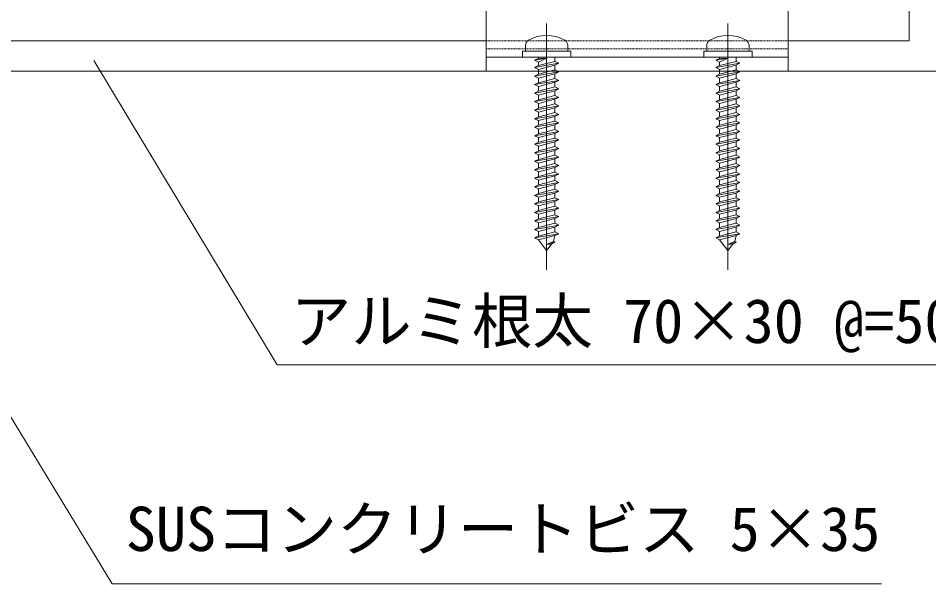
# Model space of a CAD drawing. Units: millimetres, scale not verified. Extents: x -4603 to 4686, y -14667 to 14758.
# Drawn here: x 4275.2 to 4425.9, y -7782.6 to -7688.9 of the extents above; entities that cross this region are included whole.
import ezdxf
from ezdxf.enums import TextEntityAlignment as Align

# ---------------------------------------------------------------- set-up
doc = ezdxf.new("R2010")
doc.units = ezdxf.units.MM
doc.header["$LTSCALE"] = 6.6
doc.linetypes.add('DASHED1', pattern=[1.8, 1.2, -0.6])
for name, color, linetype, lineweight in [('0-0_A-E01-仕上太線', 4, 'Continuous', 9), ('0-2_ｱﾙﾐ', 4, 'DASHED1', 9), ('0-4_0', 7, 'Continuous', 9), ('0-5_A-B03-文字_書込_小', 7, 'Continuous', 9), ('0-6_A-D09-金物_鋼材', 1, 'Continuous', 9), ('1-1_0-A08-芯_他', 4, 'Continuous', 9), ('1-3_A-C05-見え掛り_細線', 1, 'Continuous', 9)]:
    doc.layers.add(name, color=color, linetype=linetype, lineweight=lineweight)
doc.styles.add('ＭＳ ゴシック', font='')
doc.styles.get('ＭＳ ゴシック').set_extended_font_data('MS Gothic')

# ---------------------------------------------------------------- blocks, each defined once
blk = doc.blocks.new('A$C7B33427C')
at = {"layer": '0-6_A-D09-金物_鋼材'}
for p, q in [((-175.1, 50), (-175.1, 96.5)), ((175, 50), (175, 96.5)), ((200, 50), (-200, 50)), ((-200, 0), (-200, 50)), ((200, 0), (-200, 0)), ((-175.1, 50), (175, 50)), ((-68.6, 0), (-68.6, -9.8)), ((68.6, 0), (68.6, -35)), ((200, 50), (200, 0)), ((-0.1, -8), (-100, -25.6)), ((-100, -25.6), (-68.6, -9.8)), ((-100, -25.6), (-68.6, -41.5)), ((-100, -86.2), (100, -50.9)), ((-100, -86.2), (-68.6, -70.3)), ((-68.6, -9.8), (-0.1, -8)), ((-68.6, -41.5), (-0.1, -8)), ((-68.6, -70.3), (68.6, -35)), ((-68.6, -41.5), (-68.6, -61.3)), ((-68.6, -61.3), (-68.6, -70.3)), ((-68.6, -102.1), (68.6, -66.8)), ((68.6, -35), (100, -50.9)), ((68.6, -66.8), (100, -50.9)), ((68.6, -105.5), (68.6, -66.8)), ((-100, -86.2), (-68.6, -102.1)), ((-100, -156.7), (100, -121.5)), ((-100, -156.7), (-68.6, -140.8)), ((-68.6, -102.1), (-68.6, -140.8)), ((-68.6, -140.8), (68.6, -105.5)), ((-68.6, -172.6), (68.6, -137.3)), ((68.6, -105.5), (100, -121.5)), ((100, -121.5), (68.6, -137.3)), ((68.6, -176.1), (68.6, -137.3)), ((-100, -156.7), (-68.6, -172.6)), ((-100, -227.3), (100, -192)), ((-100, -227.3), (-68.6, -211.4)), ((-68.6, -172.6), (-68.6, -211.4)), ((-68.6, -211.4), (68.6, -176.1)), ((-68.6, -243.2), (68.6, -207.9)), ((68.6, -176.1), (100, -192)), ((100, -192), (68.6, -207.9)), ((68.6, -246.6), (68.6, -207.9)), ((-100, -227.3), (-68.6, -243.2)), ((-100, -297.8), (100, -262.5)), ((-100, -297.8), (-68.6, -281.9)), ((-100, -297.8), (-68.6, -313.7)), ((-68.6, -243.2), (-68.6, -281.9)), ((-68.6, -281.9), (68.6, -246.6)), ((-68.6, -313.7), (68.6, -278.4)), ((68.6, -246.6), (100, -262.5)), ((100, -262.5), (68.6, -278.4)), ((68.6, -278.4), (68.6, -317.2)), ((-100, -368.3), (100, -333.1)), ((-100, -368.3), (-68.6, -352.5)), ((-100, -368.3), (-68.6, -384.3)), ((-68.6, -313.7), (-68.6, -352.5)), ((-68.6, -352.5), (68.6, -317.2)), ((-68.6, -384.3), (68.6, -349)), ((68.6, -317.2), (100, -333.1)), ((100, -333.1), (68.6, -349)), ((68.6, -349), (68.6, -387.8)), ((-100, -438.9), (100, -403.7)), ((-100, -438.9), (-68.6, -423)), ((-100, -438.9), (-68.6, -454.8)), ((-68.6, -384.3), (-68.6, -423)), ((-68.6, -423), (68.6, -387.8)), ((-68.6, -454.8), (68.6, -419.6)), ((68.6, -387.8), (100, -403.7)), ((100, -403.7), (68.6, -419.6)), ((68.6, -419.6), (68.6, -458.3)), ((-100, -509.5), (100, -474.2)), ((-100, -509.5), (-68.6, -493.6)), ((-100, -509.5), (-68.6, -525.4)), ((-68.6, -454.8), (-68.6, -493.6)), ((-68.6, -493.6), (68.6, -458.3)), ((-68.6, -525.4), (68.6, -490.1)), ((-68.6, -525.4), (-68.6, -564.1)), ((68.6, -458.3), (100, -474.2)), ((100, -474.2), (68.6, -490.1)), ((68.6, -490.1), (68.6, -528.9)), ((-100, -580), (100, -544.8)), ((-100, -580), (-68.6, -564.1)), ((-100, -580), (-68.6, -595.9)), ((-68.6, -564.1), (68.6, -528.9)), ((-68.6, -595.9), (68.6, -560.7)), ((-68.6, -595.9), (-68.6, -634.7)), ((-68.6, -634.7), (68.6, -599.4)), ((68.6, -528.9), (100, -544.8)), ((100, -544.8), (68.6, -560.7)), ((68.6, -560.7), (68.6, -599.4)), ((68.6, -599.4), (100, -615.4)), ((-100, -650.6), (100, -615.4)), ((-100, -650.6), (-68.6, -634.7)), ((-100, -650.6), (-68.6, -666.5)), ((-68.6, -666.5), (68.6, -631.2)), ((-68.6, -666.5), (-68.6, -705.3)), ((-68.6, -705.3), (68.6, -670)), ((100, -615.4), (68.6, -631.2)), ((68.6, -631.2), (68.6, -670)), ((68.6, -670), (100, -685.9)), ((-100, -721.1), (100, -685.9)), ((-100, -721.1), (-68.6, -705.3)), ((-100, -721.1), (-68.6, -737.1)), ((-68.6, -737.1), (68.6, -701.8)), ((-68.6, -737.1), (-68.6, -775.8)), ((-68.6, -775.8), (68.6, -740.5)), ((100, -685.9), (68.6, -701.8)), ((68.6, -701.8), (68.6, -740.5)), ((68.6, -740.5), (100, -756.5)), ((-100, -791.7), (100, -756.5)), ((-100, -791.7), (-68.6, -775.8)), ((-100, -791.7), (-68.6, -807.6)), ((-100, -862.2), (100, -827)), ((-68.6, -807.6), (68.6, -772.3)), ((-68.6, -807.6), (-68.6, -846.4)), ((-68.6, -846.4), (68.6, -811.1)), ((100, -756.5), (68.6, -772.3)), ((68.6, -772.3), (68.6, -811.1)), ((68.6, -811.1), (100, -827)), ((100, -827), (68.6, -842.9)), ((-100, -862.2), (-68.6, -846.4)), ((-100, -862.2), (-68.6, -878.2)), ((-100, -932.8), (100, -897.6)), ((-68.6, -878.2), (68.6, -842.9)), ((-68.6, -878.2), (-68.6, -916.9)), ((-68.6, -916.9), (68.6, -881.7)), ((68.6, -842.9), (68.6, -881.7)), ((68.6, -881.7), (100, -897.6)), ((100, -897.6), (68.6, -913.5)), ((-100, -932.8), (-68.6, -916.9)), ((-100, -1003.4), (100, -968.1)), ((-68.6, -948.7), (68.6, -913.5)), ((-68.6, -987.5), (68.6, -952.2)), ((68.6, -913.5), (68.6, -952.2)), ((68.6, -952.2), (100, -968.1)), ((100, -968.1), (68.6, -984)), ((-100, -1003.4), (-68.6, -987.5)), ((-100, -1003.4), (-68.6, -1019.3)), ((-100, -1073.9), (100, -1038.7)), ((-68.6, -1019.3), (68.6, -984)), ((-68.6, -1019.3), (-68.6, -1058)), ((-68.6, -1058), (68.6, -1022.8)), ((-68.6, -1089.8), (68.6, -1054.6)), ((68.6, -984), (68.6, -1022.8)), ((68.6, -1022.8), (100, -1038.7)), ((100, -1038.7), (68.6, -1054.6)), ((68.6, -1054.6), (68.6, -1093.3)), ((-100, -1073.9), (-68.6, -1058)), ((-100, -1073.9), (-68.6, -1089.8)), ((-100, -1144.5), (100, -1109.3)), ((-100, -1144.5), (-68.6, -1128.6)), ((-68.6, -1089.8), (-68.6, -1128.6)), ((-68.6, -1128.6), (68.6, -1093.3)), ((-68.6, -1160.4), (68.6, -1125.1)), ((68.6, -1093.3), (100, -1109.3)), ((100, -1109.3), (68.6, -1125.1)), ((68.6, -1125.1), (68.6, -1163.9)), ((-100, -1144.5), (-68.6, -1160.4)), ((-100, -1215), (100, -1179.8)), ((-100, -1215), (-68.6, -1199.2)), ((-68.6, -1160.4), (-68.6, -1199.2)), ((-68.6, -1199.2), (68.6, -1163.9)), ((-68.6, -1231), (68.6, -1195.7)), ((68.6, -1163.9), (100, -1179.8)), ((100, -1179.8), (68.6, -1195.7)), ((68.6, -1195.7), (68.6, -1234.4)), ((-100, -1215), (-68.6, -1231)), ((-100, -1285.6), (100, -1250.4)), ((-68.6, -1231), (-68.6, -1269.7)), ((-68.6, -1301.5), (68.6, -1266.2)), ((68.6, -1234.4), (100, -1250.4)), ((100, -1250.4), (68.6, -1266.2)), ((68.6, -1266.2), (68.6, -1305)), ((-100, -1285.6), (-68.6, -1301.5)), ((-100, -1356.1), (100, -1320.9)), ((-100, -1356.1), (-68.6, -1340.3)), ((-100, -1356.1), (-68.6, -1372.1)), ((-68.6, -1301.5), (-68.6, -1340.3)), ((-68.6, -1340.3), (68.6, -1305)), ((-68.6, -1372.1), (68.6, -1336.8)), ((68.6, -1305), (100, -1320.9)), ((100, -1320.9), (68.6, -1336.8)), ((68.6, -1336.8), (68.6, -1375.6)), ((-100, -1426.7), (100, -1391.5)), ((-100, -1426.7), (-68.6, -1410.8)), ((-100, -1426.7), (-68.6, -1442.6)), ((-68.6, -1372.1), (-68.6, -1410.8)), ((-68.6, -1410.8), (68.6, -1375.6)), ((-68.6, -1442.6), (68.6, -1407.3)), ((68.6, -1375.6), (100, -1391.5)), ((100, -1391.5), (68.6, -1407.3)), ((68.6, -1407.3), (68.6, -1446.1)), ((-100, -1497.3), (100, -1462)), ((-100, -1497.3), (-68.6, -1481.4)), ((-100, -1497.3), (-68.6, -1513.2)), ((-68.6, -1442.6), (-68.6, -1481.4)), ((-68.6, -1481.4), (68.6, -1446.1)), ((-68.6, -1513.2), (68.6, -1477.9)), ((58.1, -1526.4), (68.6, -1477.9)), ((68.6, -1446.1), (100, -1462)), ((100, -1462), (68.6, -1477.9)), ((-0.1, -1600), (-68.6, -1513.2)), ((71.5, -1533.3), (-4, -1551.8)), ((-0.1, -1600), (40.1, -1549.1)), ((58.1, -1526.4), (0, -1550.2)), ((40.1, -1549.1), (0, -1550.2)), ((40.1, -1549.1), (71.5, -1533.3)), ((58.1, -1526.4), (71.5, -1533.3))]:
    blk.add_line(p, q, dxfattribs=at)
for points in [[(-100, -932.8), (-68.6, -948.7), (-68.6, -987.5)], [(-100, -1285.6), (-68.6, -1269.7), (68.6, -1234.4)]]:
    blk.add_lwpolyline(points, dxfattribs=at)
for centre, radius, start, end in [((-0.1, -120), 300, 60, 119.99997), ((-125, 96.5), 50, 119.99997, 179.99998), ((125, 96.5), 50, 0, 60)]:
    blk.add_arc(centre, radius, start, end, dxfattribs=at)
at = {"layer": '1-1_0-A08-芯_他'}
blk.add_line((-0.1, -1761), (-0.1, 279.1), dxfattribs=at)
blk = doc.blocks.new('AC-1-b')
at = {"layer": '0-4_0'}
for p, q in [((-732.6, 1612.5), (-767.4, 1612.5)), ((732.6, 1612.5), (767.4, 1612.5)), ((-862.5, 1517.4), (-862.5, 1482.6)), ((-782.4, 1524.4), (-774.4, 1532.4)), ((-725.6, 1532.4), (-717.6, 1524.4)), ((-637.5, 1517.4), (-637.5, 1482.6)), ((637.5, 1517.4), (637.5, 1482.6)), ((725.6, 1532.4), (717.6, 1524.4)), ((782.4, 1524.4), (774.4, 1532.4)), ((862.5, 1517.4), (862.5, 1482.6)), ((-774.4, 1467.6), (-782.4, 1475.6)), ((-717.6, 1475.6), (-725.6, 1467.6)), ((717.6, 1475.6), (725.6, 1467.6)), ((774.4, 1467.6), (782.4, 1475.6)), ((-732.6, 1387.5), (-767.4, 1387.5)), ((732.6, 1387.5), (767.4, 1387.5)), ((-1250, 115), (1250, 115))]:
    blk.add_line(p, q, dxfattribs=at)
at = {"layer": '0-4_0', "color": 4, "linetype": 'DASHED1'}
blk.add_line((-1250, 185), (1250, 185), dxfattribs=at)
at = {"layer": '0-4_0'}
blk.add_lwpolyline([(-1250, 0), (1250, 0), (1250, 1700), (-1250, 1700)], close=True, dxfattribs=at)
for centre in [(-750, 1500), (750, 1500)]:
    blk.add_circle(centre, 175, dxfattribs=at)
for centre, start, end in [((62.4, 1500), 172.27975, 177.78308), ((-1562.4, 1500), 2.21692, 7.72025), ((1562.4, 1500), 172.27975, 177.78308), ((-62.4, 1500), 2.21692, 7.72025), ((-750, 687.6), 92.21692, 97.72025), ((-750, 687.6), 82.27975, 87.78308), ((750, 687.6), 92.21692, 97.72025), ((750, 687.6), 82.27975, 87.78308), ((-750, 2312.4), 262.27975, 267.78308), ((62.4, 1500), 182.21692, 187.72025), ((-1562.4, 1500), 352.27975, 357.78308), ((-750, 2312.4), 272.21692, 277.72025), ((750, 2312.4), 262.27975, 267.78308), ((1562.4, 1500), 182.21692, 187.72025), ((-62.4, 1500), 352.27975, 357.78308), ((750, 2312.4), 272.21692, 277.72025)]:
    blk.add_arc(centre, 837.4, start, end, dxfattribs=at)
blk = doc.blocks.new('222222')
at = {"layer": '0-0_A-E01-仕上太線'}
blk.add_line((3000, -3150), (17754.8, -3150), dxfattribs=at)
at = {"layer": '0-2_ｱﾙﾐ'}
blk.add_line((11250, -2900), (13750, -2900), dxfattribs=at)
at = {"layer": '1-3_A-C05-見え掛り_細線'}
for p, q in [((14750, -1400), (14750, -2900)), ((6000, -2900), (11250, -2900)), ((13750, -2900), (14750, -2900))]:
    blk.add_line(p, q, dxfattribs=at)
at = {"layer": '0-6_A-D09-金物_鋼材'}
for name, p in [('AC-1-b', (12500, -3149.8)), ('A$C7B33427C', (11750, -3034.8)), ('A$C7B33427C', (13250, -3034.8))]:
    blk.add_blockref(name, p, dxfattribs=at)

msp = doc.modelspace()

# ---------------------------------------------------------------- linework, layer by layer
at = {"layer": '0-0_A-E01-仕上太線'}
msp.add_line((4187.681, -7697.631), (4482.777, -7697.631), dxfattribs=at)
at = {"layer": '0-5_A-B03-文字_書込_小'}
for points in [[(4479.643, -7746.277), (4318.084, -7746.277), (4287.718, -7695.871)], [(4418.123, -7782.564), (4290.766, -7782.564), (4252.574, -7719.668)]]:
    msp.add_lwpolyline(points, dxfattribs=at)

# ---------------------------------------------------------------- block references
at = {"layer": '0-4_0', "xscale": 0.02, "yscale": 0.02}
msp.add_blockref('222222', (4127.681, -7634.631), dxfattribs=at)

# ---------------------------------------------------------------- texts
at = {"layer": '0-5_A-B03-文字_書込_小', "style": 'ＭＳ ゴシック'}
for s, p in [('アルミ根太 70×30 @=500\u3000シルバー', (4320.341, -7744.885)), ('SUSコンクリートビス 5×35', (4293.022, -7779.327))]:
    msp.add_text(s, height=7.331, dxfattribs=at).set_placement(p, align=Align.BOTTOM_LEFT)

doc.saveas('drawing.dxf')
